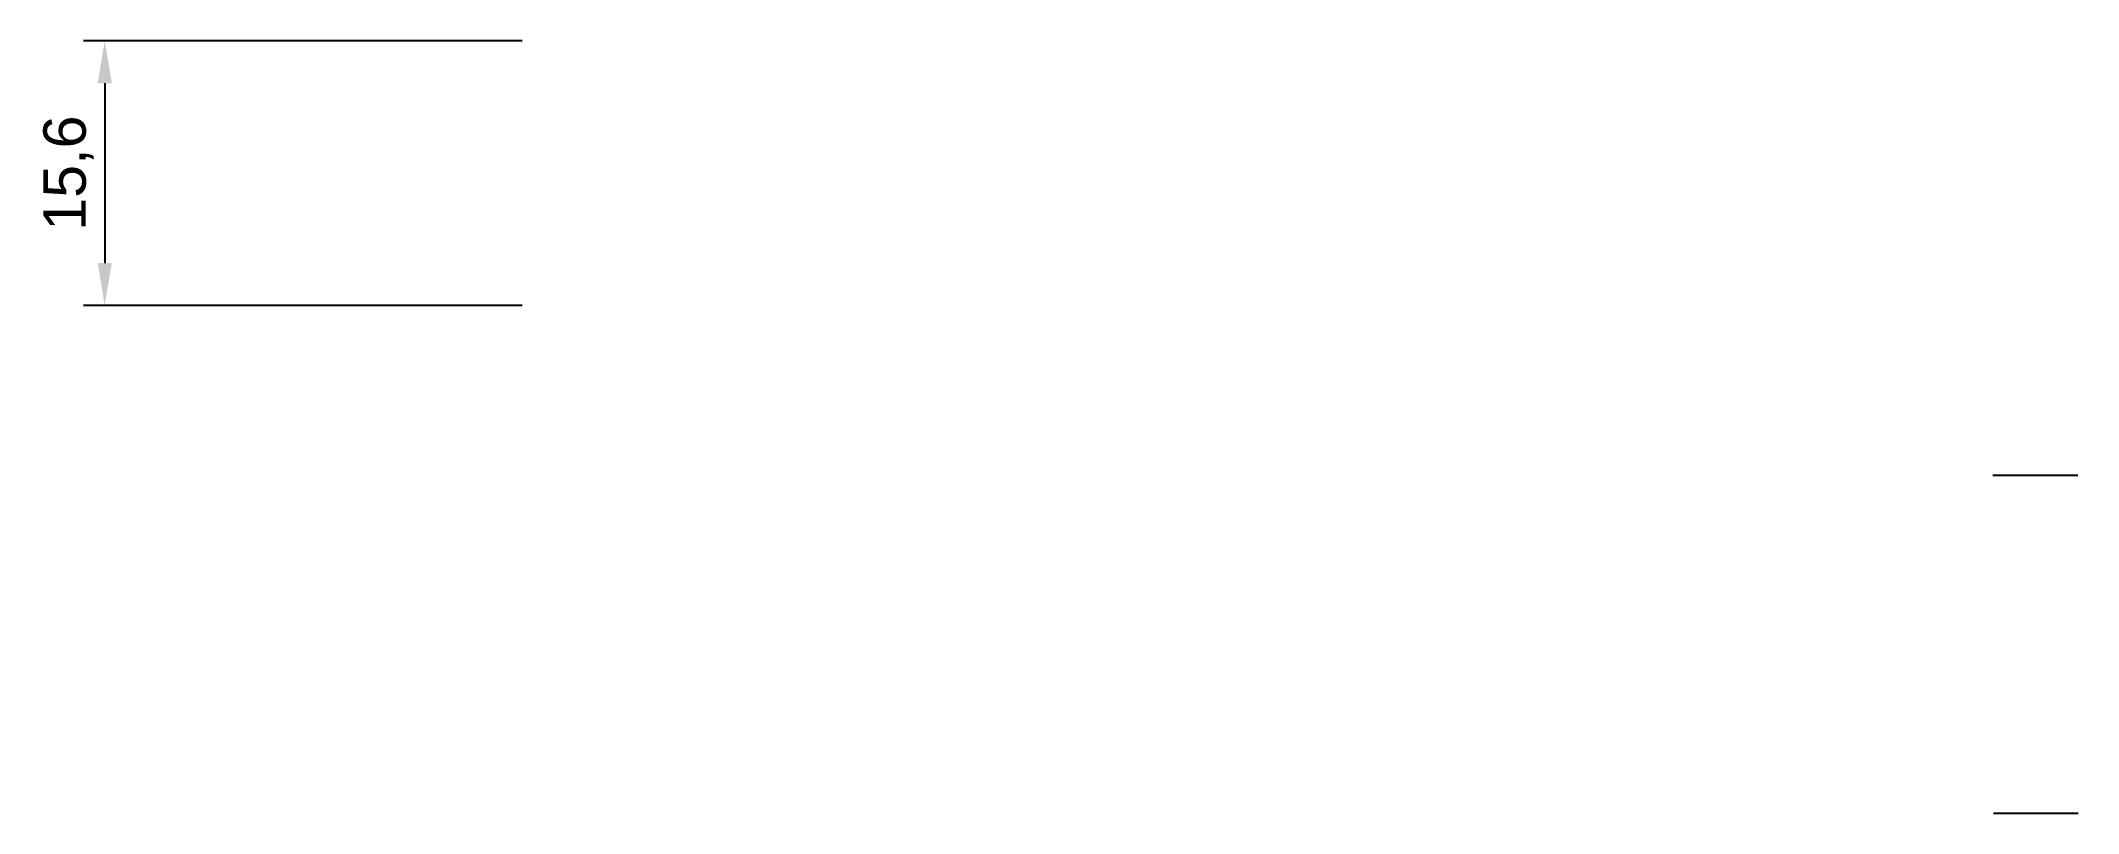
# Model space of a CAD drawing. Header units: millimetres. Extents: x 2880 to 3000, y 1953 to 1999.
import ezdxf

# ---------------------------------------------------------------- set-up
doc = ezdxf.new("R2010")
doc.units = ezdxf.units.MM
doc.styles.get("Standard").update_dxf_attribs({"font": 'arial.ttf'})
doc.dimstyles.new('ISO-25', dxfattribs={"dimtxt": 2.5, "dimasz": 2.5, "dimexe": 1.25, "dimexo": 0.625, "dimtad": 1, "dimtxsty": 'Standard', "dimcen": 2.5, "dimadec": 0, "dimazin": 0, "dimtfac": 1, "dimtmove": 0, "dimatfit": 3, "dimfxl": 1, "dimarcsym": 0})

# ---------------------------------------------------------------- blocks, each defined once
blk = doc.blocks.new('*D2')
at = {"color": 0, "lineweight": -2, "transparency": 16777216}
for p, q in [((2908.04, 1998.65), (2882.2, 1998.65)), ((2883.45, 1996.15), (2883.45, 1985.55)), ((2908.04, 1983.05), (2882.2, 1983.05))]:
    blk.add_line(p, q, dxfattribs=at)
at = {"color": 0, "transparency": 16777216}
for points in [[(2883.04, 1996.15), (2883.87, 1996.15), (2883.45, 1998.65)], [(2883.04, 1985.55), (2883.87, 1985.55), (2883.45, 1983.05)]]:
    blk.add_solid(points, dxfattribs=at)
at = {"layer": 'Defpoints', "color": 0, "transparency": 16777216}
for p in [(2908.67, 1998.65), (2883.45, 1983.05), (2908.67, 1983.05)]:
    blk.add_point(p, dxfattribs=at)
at = {"color": 0, "transparency": 16777216, "insert": (2881.32, 1990.85), "char_height": 2.5, "attachment_point": 5, "rotation": 90}
blk.add_mtext('15,6', dxfattribs=at)

msp = doc.modelspace()

# ---------------------------------------------------------------- linework, layer by layer
for p, q in [((2994.672, 1973.052, 30), (2999.672, 1973.058, 30)), ((2994.694, 1953.144, 30), (2999.694, 1953.144, 30))]:
    msp.add_line(p, q)

# ---------------------------------------------------------------- dimensions: what is measured, and where the dimension line sits
dim = msp.add_linear_dim(base=(2883.452, 1983.047), p1=(2908.666, 1998.649), p2=(2908.666, 1983.047), angle=90, dimstyle='ISO-25')
dim.commit()
dim.dimension.update_dxf_attribs({"geometry": '*D2', "text_midpoint": (2881.325, 1990.848)})

doc.saveas('drawing.dxf')
